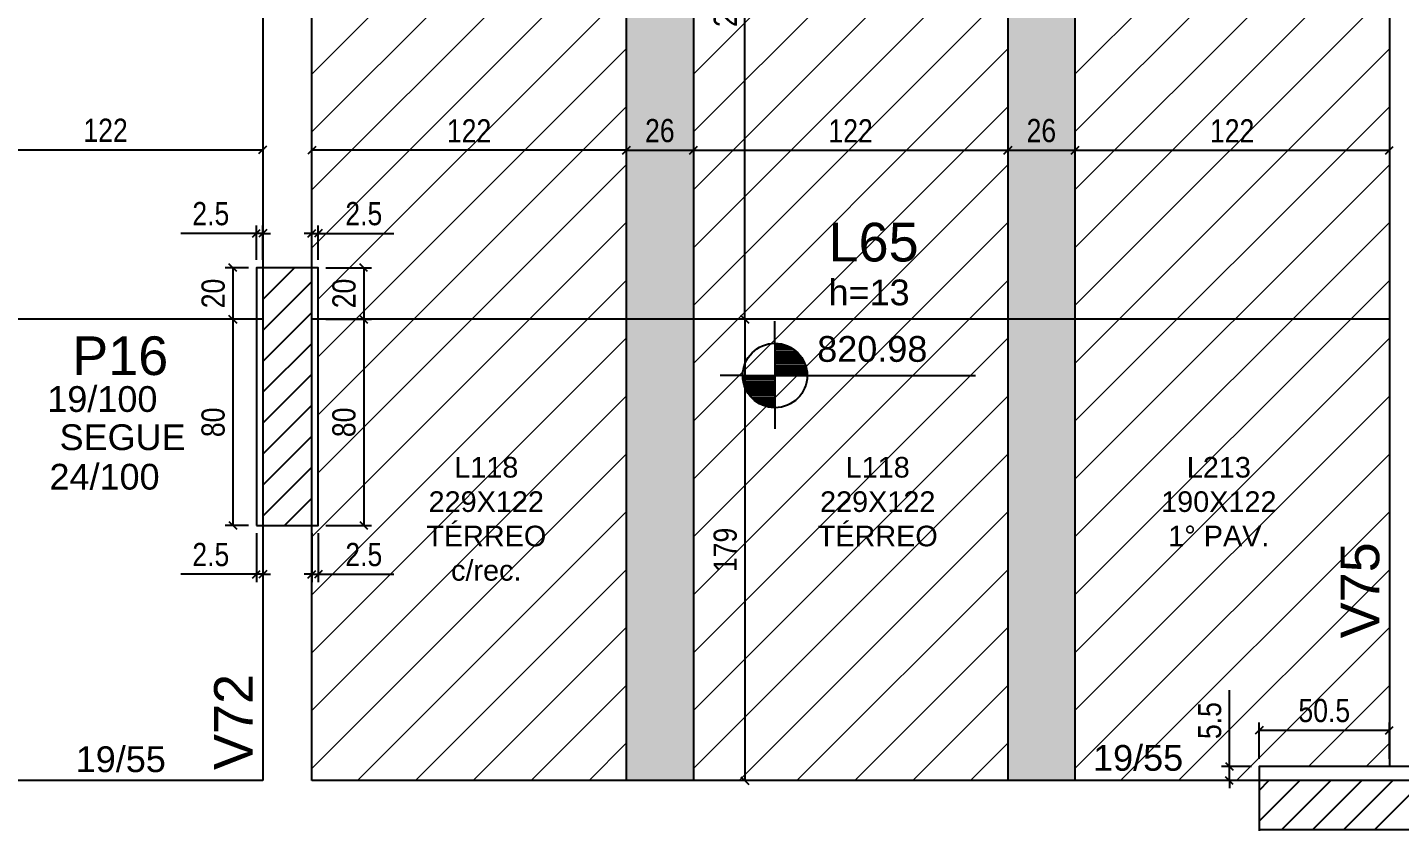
# Model space of a CAD drawing. Header units: millimetres. Extents: x 3753 to 7374, y 1906 to 3298.
# Drawn here: x 6339 to 6871, y 2681 to 2989 of the extents above; entities that cross this region are included whole.
import ezdxf

# ---------------------------------------------------------------- set-up
doc = ezdxf.new("R2010")
doc.units = ezdxf.units.MM
for name, color, linetype in [('3', 3, 'Continuous'), ('4', 4, 'Continuous'), ('7', 7, 'Continuous'), ('AUX00', 7, 'Continuous'), ('Painéis', 200, 'Continuous')]:
    doc.layers.add(name, color=color, linetype=linetype)
doc.layers.add('Hachura', color=251, linetype='Continuous', lineweight=9)
doc.layers.add('REAPROVEITAMENTO', color=251, linetype='Continuous', lineweight=9)
doc.styles.add('COTA TECNICA-50', font='techl___.ttf', dxfattribs={"height": 9})
doc.styles.get("Standard").update_dxf_attribs({"font": 'arial.ttf'})
doc.dimstyles.new('COTA PAINEL-50', dxfattribs={"dimtxt": 9, "dimasz": 3, "dimexe": 3, "dimexo": 3, "dimgap": 3, "dimtad": 1, "dimdec": 1, "dimzin": 12, "dimdsep": 46, "dimtxsty": 'COTA TECNICA-50', "dimblk1": 'OBLIQUE', "dimblk2": 'OBLIQUE', "dimsah": 1, "dimcen": 0.9, "dimclrd": 4, "dimclre": 4, "dimclrt": 240, "dimadec": 1, "dimazin": 3, "dimtfac": 1, "dimtdec": 1, "dimtmove": 0, "dimatfit": 3, "dimfxl": 1, "dimtolj": 1, "dimtzin": 12, "dimarcsym": 0})

# ---------------------------------------------------------------- blocks, each defined once
blk = doc.blocks.new('_Oblique')
at = {"color": 0, "linetype": 'ByBlock', "lineweight": -2}
blk.add_line((-0.5, -0.5), (0.5, 0.5), dxfattribs=at)
blk = doc.blocks.new('*D15')
at = {"layer": 'Defpoints', "color": 0, "transparency": 16777216}
for p in [(6617.14, 3120.17), (6617.14, 3120.17), (6617.14, 2876.17)]:
    blk.add_point(p, dxfattribs=at)
at = {"layer": 'Painéis', "color": 4, "lineweight": -2, "transparency": 16777216}
blk.add_line((6617.14, 2876.17), (6617.14, 3120.17), dxfattribs=at)
at = {"layer": 'Painéis', "color": 4, "lineweight": -2, "transparency": 16777216, "xscale": 3, "yscale": 3, "zscale": 3}
for p, rotation in [((6617.14, 3120.17), 90), ((6617.14, 2876.17), 270)]:
    blk.add_blockref('_Oblique', p, dxfattribs=dict(at, rotation=rotation))
at = {"layer": 'Painéis', "color": 240, "transparency": 16777216, "insert": (6609.58, 2998.17), "char_height": 9, "attachment_point": 5, "rotation": 90, "style": 'COTA TECNICA-50'}
blk.add_mtext('\\A1;244', dxfattribs=at)
blk = doc.blocks.new('*D16')
at = {"layer": 'Defpoints', "color": 0, "transparency": 16777216}
for p in [(6597.16, 2941.72), (6719.16, 2941.72), (6719.16, 2941.72)]:
    blk.add_point(p, dxfattribs=at)
at = {"layer": 'Painéis', "color": 4, "lineweight": -2, "transparency": 16777216}
blk.add_line((6597.16, 2941.72), (6719.16, 2941.72), dxfattribs=at)
at = {"layer": 'Painéis', "color": 4, "lineweight": -2, "transparency": 16777216, "xscale": 3, "yscale": 3, "zscale": 3, "rotation": 180}
blk.add_blockref('_Oblique', (6597.16, 2941.72), dxfattribs=at)
at = {"layer": 'Painéis', "color": 4, "lineweight": -2, "transparency": 16777216, "xscale": 3, "yscale": 3, "zscale": 3}
blk.add_blockref('_Oblique', (6719.16, 2941.72), dxfattribs=at)
at = {"layer": 'Painéis', "color": 240, "transparency": 16777216, "insert": (6658.16, 2949.28), "char_height": 9, "attachment_point": 5, "style": 'COTA TECNICA-50'}
blk.add_mtext('\\A1;122', dxfattribs=at)
blk = doc.blocks.new('*D17')
at = {"layer": 'Defpoints', "color": 0, "transparency": 16777216}
for p in [(6719.16, 2941.72), (6745.16, 2941.72), (6745.16, 2941.72)]:
    blk.add_point(p, dxfattribs=at)
at = {"layer": 'Painéis', "color": 4, "lineweight": -2, "transparency": 16777216}
blk.add_line((6719.16, 2941.72), (6745.16, 2941.72), dxfattribs=at)
at = {"layer": 'Painéis', "color": 4, "lineweight": -2, "transparency": 16777216, "xscale": 3, "yscale": 3, "zscale": 3, "rotation": 180}
blk.add_blockref('_Oblique', (6719.16, 2941.72), dxfattribs=at)
at = {"layer": 'Painéis', "color": 4, "lineweight": -2, "transparency": 16777216, "xscale": 3, "yscale": 3, "zscale": 3}
blk.add_blockref('_Oblique', (6745.16, 2941.72), dxfattribs=at)
at = {"layer": 'Painéis', "color": 240, "transparency": 16777216, "insert": (6732.16, 2949.32), "char_height": 9, "attachment_point": 5, "style": 'COTA TECNICA-50'}
blk.add_mtext('\\A1;26', dxfattribs=at)
blk = doc.blocks.new('*D18')
at = {"layer": 'Defpoints', "color": 0, "transparency": 16777216}
for p in [(6745.16, 2941.72), (6867.16, 2941.72), (6867.16, 2941.72)]:
    blk.add_point(p, dxfattribs=at)
at = {"layer": 'Painéis', "color": 4, "lineweight": -2, "transparency": 16777216}
blk.add_line((6745.16, 2941.72), (6867.16, 2941.72), dxfattribs=at)
at = {"layer": 'Painéis', "color": 4, "lineweight": -2, "transparency": 16777216, "xscale": 3, "yscale": 3, "zscale": 3, "rotation": 180}
blk.add_blockref('_Oblique', (6745.16, 2941.72), dxfattribs=at)
at = {"layer": 'Painéis', "color": 4, "lineweight": -2, "transparency": 16777216, "xscale": 3, "yscale": 3, "zscale": 3}
blk.add_blockref('_Oblique', (6867.16, 2941.72), dxfattribs=at)
at = {"layer": 'Painéis', "color": 240, "transparency": 16777216, "insert": (6806.16, 2949.28), "char_height": 9, "attachment_point": 5, "style": 'COTA TECNICA-50'}
blk.add_mtext('\\A1;122', dxfattribs=at)
blk = doc.blocks.new('*D19')
at = {"layer": 'Defpoints', "color": 0, "transparency": 16777216}
for p in [(6571.16, 2941.72), (6597.16, 2941.72), (6597.16, 2941.72)]:
    blk.add_point(p, dxfattribs=at)
at = {"layer": 'Painéis', "color": 4, "lineweight": -2, "transparency": 16777216}
blk.add_line((6571.16, 2941.72), (6597.16, 2941.72), dxfattribs=at)
at = {"layer": 'Painéis', "color": 4, "lineweight": -2, "transparency": 16777216, "xscale": 3, "yscale": 3, "zscale": 3, "rotation": 180}
blk.add_blockref('_Oblique', (6571.16, 2941.72), dxfattribs=at)
at = {"layer": 'Painéis', "color": 4, "lineweight": -2, "transparency": 16777216, "xscale": 3, "yscale": 3, "zscale": 3}
blk.add_blockref('_Oblique', (6597.16, 2941.72), dxfattribs=at)
at = {"layer": 'Painéis', "color": 240, "transparency": 16777216, "insert": (6584.16, 2949.32), "char_height": 9, "attachment_point": 5, "style": 'COTA TECNICA-50'}
blk.add_mtext('\\A1;26', dxfattribs=at)
blk = doc.blocks.new('*D20')
at = {"layer": 'Defpoints', "color": 0, "transparency": 16777216}
for p in [(6617.14, 2876.17), (6617.14, 2697.17), (6617.14, 2697.17)]:
    blk.add_point(p, dxfattribs=at)
at = {"layer": 'Painéis', "color": 4, "lineweight": -2, "transparency": 16777216}
blk.add_line((6617.14, 2876.17), (6617.14, 2697.17), dxfattribs=at)
at = {"layer": 'Painéis', "color": 4, "lineweight": -2, "transparency": 16777216, "xscale": 3, "yscale": 3, "zscale": 3}
for p, rotation in [((6617.14, 2876.17), 90), ((6617.14, 2697.17), 270)]:
    blk.add_blockref('_Oblique', p, dxfattribs=dict(at, rotation=rotation))
at = {"layer": 'Painéis', "color": 240, "transparency": 16777216, "insert": (6609.55, 2786.67), "char_height": 9, "attachment_point": 5, "rotation": 90, "style": 'COTA TECNICA-50'}
blk.add_mtext('\\A1;179', dxfattribs=at)
blk = doc.blocks.new('*D238')
at = {"layer": 'Defpoints', "color": 0, "transparency": 16777216}
for p in [(6805.08, 2702.67), (6816.66, 2702.67), (6816.66, 2697.17)]:
    blk.add_point(p, dxfattribs=at)
at = {"layer": 'Painéis', "color": 4, "lineweight": -2, "transparency": 16777216}
for p, q in [((6805.08, 2702.67), (6805.08, 2732.23)), ((6813.66, 2702.67), (6802.08, 2702.67)), ((6805.08, 2697.17), (6805.08, 2702.67)), ((6813.66, 2697.17), (6802.08, 2697.17)), ((6805.08, 2697.17), (6805.08, 2694.17))]:
    blk.add_line(p, q, dxfattribs=at)
at = {"layer": 'Painéis', "color": 4, "lineweight": -2, "transparency": 16777216, "xscale": 3, "yscale": 3, "zscale": 3}
for p, rotation in [((6805.08, 2702.67), 270), ((6805.08, 2697.17), 90)]:
    blk.add_blockref('_Oblique', p, dxfattribs=dict(at, rotation=rotation))
at = {"layer": 'Painéis', "color": 240, "transparency": 16777216, "insert": (6797.48, 2720.45), "char_height": 9, "attachment_point": 5, "rotation": 90, "style": 'COTA TECNICA-50'}
blk.add_mtext('\\A1;5.5', dxfattribs=at)
blk = doc.blocks.new('*D239')
at = {"layer": 'Defpoints', "color": 0, "transparency": 16777216}
for p in [(6867.16, 2716.69), (6816.66, 2702.67), (6867.16, 2702.67)]:
    blk.add_point(p, dxfattribs=at)
at = {"layer": 'Painéis', "color": 4, "lineweight": -2, "transparency": 16777216}
for p, q in [((6816.66, 2705.67), (6816.66, 2719.69)), ((6816.66, 2716.69), (6867.16, 2716.69)), ((6867.16, 2705.67), (6867.16, 2719.69))]:
    blk.add_line(p, q, dxfattribs=at)
at = {"layer": 'Painéis', "color": 4, "lineweight": -2, "transparency": 16777216, "xscale": 3, "yscale": 3, "zscale": 3, "rotation": 180}
blk.add_blockref('_Oblique', (6816.66, 2716.69), dxfattribs=at)
at = {"layer": 'Painéis', "color": 4, "lineweight": -2, "transparency": 16777216, "xscale": 3, "yscale": 3, "zscale": 3}
blk.add_blockref('_Oblique', (6867.16, 2716.69), dxfattribs=at)
at = {"layer": 'Painéis', "color": 240, "transparency": 16777216, "insert": (6841.91, 2724.29), "char_height": 9, "attachment_point": 5, "style": 'COTA TECNICA-50'}
blk.add_mtext('\\A1;50.5', dxfattribs=at)
blk = doc.blocks.new('*D240')
at = {"layer": 'Defpoints', "color": 0, "transparency": 16777216}
for p in [(6449.16, 2941.72), (6449.16, 2941.72), (6571.16, 2941.72)]:
    blk.add_point(p, dxfattribs=at)
at = {"layer": 'Painéis', "color": 4, "lineweight": -2, "transparency": 16777216}
blk.add_line((6571.16, 2941.72), (6449.16, 2941.72), dxfattribs=at)
at = {"layer": 'Painéis', "color": 4, "lineweight": -2, "transparency": 16777216, "xscale": 3, "yscale": 3, "zscale": 3, "rotation": 180}
blk.add_blockref('_Oblique', (6449.16, 2941.72), dxfattribs=at)
at = {"layer": 'Painéis', "color": 4, "lineweight": -2, "transparency": 16777216, "xscale": 3, "yscale": 3, "zscale": 3}
blk.add_blockref('_Oblique', (6571.16, 2941.72), dxfattribs=at)
at = {"layer": 'Painéis', "color": 240, "transparency": 16777216, "insert": (6510.16, 2949.28), "char_height": 9, "attachment_point": 5, "style": 'COTA TECNICA-50'}
blk.add_mtext('\\A1;122', dxfattribs=at)
blk = doc.blocks.new('*D241')
at = {"layer": 'Defpoints', "color": 0, "transparency": 16777216}
for p in [(6451.66, 2909.49), (6449.16, 2896.17), (6451.66, 2896.17)]:
    blk.add_point(p, dxfattribs=at)
at = {"layer": 'Painéis', "color": 4, "lineweight": -2, "transparency": 16777216}
for p, q in [((6449.16, 2899.17), (6449.16, 2912.49)), ((6451.66, 2899.17), (6451.66, 2912.49)), ((6449.16, 2909.49), (6446.16, 2909.49)), ((6449.16, 2909.49), (6451.66, 2909.49)), ((6451.66, 2909.49), (6481.01, 2909.49))]:
    blk.add_line(p, q, dxfattribs=at)
at = {"layer": 'Painéis', "color": 4, "lineweight": -2, "transparency": 16777216, "xscale": 3, "yscale": 3, "zscale": 3}
blk.add_blockref('_Oblique', (6449.16, 2909.49), dxfattribs=at)
at = {"layer": 'Painéis', "color": 4, "lineweight": -2, "transparency": 16777216, "xscale": 3, "yscale": 3, "zscale": 3, "rotation": 180}
blk.add_blockref('_Oblique', (6451.66, 2909.49), dxfattribs=at)
at = {"layer": 'Painéis', "color": 240, "transparency": 16777216, "insert": (6469.33, 2917.09), "char_height": 9, "attachment_point": 5, "style": 'COTA TECNICA-50'}
blk.add_mtext('\\A1;2.5', dxfattribs=at)
blk = doc.blocks.new('*D242')
at = {"layer": 'Defpoints', "color": 0, "transparency": 16777216}
for p in [(6451.66, 2896.17), (6451.66, 2876.17), (6469.28, 2876.17)]:
    blk.add_point(p, dxfattribs=at)
at = {"layer": 'Painéis', "color": 4, "lineweight": -2, "transparency": 16777216}
for p, q in [((6454.66, 2896.17), (6472.28, 2896.17)), ((6469.28, 2896.17), (6469.28, 2876.17)), ((6454.66, 2876.17), (6472.28, 2876.17))]:
    blk.add_line(p, q, dxfattribs=at)
at = {"layer": 'Painéis', "color": 4, "lineweight": -2, "transparency": 16777216, "xscale": 3, "yscale": 3, "zscale": 3}
for p, rotation in [((6469.28, 2896.17), 90), ((6469.28, 2876.17), 270)]:
    blk.add_blockref('_Oblique', p, dxfattribs=dict(at, rotation=rotation))
at = {"layer": 'Painéis', "color": 240, "transparency": 16777216, "insert": (6461.69, 2886.17), "char_height": 9, "attachment_point": 5, "rotation": 90, "style": 'COTA TECNICA-50'}
blk.add_mtext('\\A1;20', dxfattribs=at)
blk = doc.blocks.new('*D243')
at = {"layer": 'Defpoints', "color": 0, "transparency": 16777216}
for p in [(6451.66, 2876.17), (6451.66, 2796.17), (6469.28, 2796.17)]:
    blk.add_point(p, dxfattribs=at)
at = {"layer": 'Painéis', "color": 4, "lineweight": -2, "transparency": 16777216}
for p, q in [((6454.66, 2876.17), (6472.28, 2876.17)), ((6469.28, 2876.17), (6469.28, 2796.17)), ((6454.66, 2796.17), (6472.28, 2796.17))]:
    blk.add_line(p, q, dxfattribs=at)
at = {"layer": 'Painéis', "color": 4, "lineweight": -2, "transparency": 16777216, "xscale": 3, "yscale": 3, "zscale": 3}
for p, rotation in [((6469.28, 2876.17), 90), ((6469.28, 2796.17), 270)]:
    blk.add_blockref('_Oblique', p, dxfattribs=dict(at, rotation=rotation))
at = {"layer": 'Painéis', "color": 240, "transparency": 16777216, "insert": (6461.67, 2836.17), "char_height": 9, "attachment_point": 5, "rotation": 90, "style": 'COTA TECNICA-50'}
blk.add_mtext('\\A1;80', dxfattribs=at)
blk = doc.blocks.new('*D244')
at = {"layer": 'Defpoints', "color": 0, "transparency": 16777216}
for p in [(6449.16, 2796.17), (6451.66, 2796.17), (6451.66, 2777.22)]:
    blk.add_point(p, dxfattribs=at)
at = {"layer": 'Painéis', "color": 4, "lineweight": -2, "transparency": 16777216}
for p, q in [((6449.16, 2793.17), (6449.16, 2774.22)), ((6451.66, 2793.17), (6451.66, 2774.22)), ((6449.16, 2777.22), (6446.16, 2777.22)), ((6449.16, 2777.22), (6451.66, 2777.22)), ((6451.66, 2777.22), (6481.01, 2777.22))]:
    blk.add_line(p, q, dxfattribs=at)
at = {"layer": 'Painéis', "color": 4, "lineweight": -2, "transparency": 16777216, "xscale": 3, "yscale": 3, "zscale": 3}
blk.add_blockref('_Oblique', (6449.16, 2777.22), dxfattribs=at)
at = {"layer": 'Painéis', "color": 4, "lineweight": -2, "transparency": 16777216, "xscale": 3, "yscale": 3, "zscale": 3, "rotation": 180}
blk.add_blockref('_Oblique', (6451.66, 2777.22), dxfattribs=at)
at = {"layer": 'Painéis', "color": 240, "transparency": 16777216, "insert": (6469.33, 2784.82), "char_height": 9, "attachment_point": 5, "style": 'COTA TECNICA-50'}
blk.add_mtext('\\A1;2.5', dxfattribs=at)
blk = doc.blocks.new('*D159')
at = {"layer": 'Defpoints', "color": 0, "transparency": 16777216}
for p in [(6308.16, 2941.95), (6430.16, 2941.95), (6430.16, 2941.95)]:
    blk.add_point(p, dxfattribs=at)
at = {"layer": 'Painéis', "color": 4, "lineweight": -2, "transparency": 16777216}
blk.add_line((6308.16, 2941.95), (6430.16, 2941.95), dxfattribs=at)
at = {"layer": 'Painéis', "color": 4, "lineweight": -2, "transparency": 16777216, "xscale": 3, "yscale": 3, "zscale": 3, "rotation": 180}
blk.add_blockref('_Oblique', (6308.16, 2941.95), dxfattribs=at)
at = {"layer": 'Painéis', "color": 4, "lineweight": -2, "transparency": 16777216, "xscale": 3, "yscale": 3, "zscale": 3}
blk.add_blockref('_Oblique', (6430.16, 2941.95), dxfattribs=at)
at = {"layer": 'Painéis', "color": 240, "transparency": 16777216, "insert": (6369.16, 2949.5), "char_height": 9, "attachment_point": 5, "style": 'COTA TECNICA-50'}
blk.add_mtext('\\A1;122', dxfattribs=at)
blk = doc.blocks.new('*D323')
at = {"layer": 'Defpoints', "color": 0, "transparency": 16777216}
for p in [(6427.66, 2909.49), (6427.66, 2896.17), (6430.16, 2896.17)]:
    blk.add_point(p, dxfattribs=at)
at = {"layer": 'Painéis', "color": 4, "lineweight": -2, "transparency": 16777216}
for p, q in [((6427.66, 2899.17), (6427.66, 2912.49)), ((6430.16, 2899.17), (6430.16, 2912.49)), ((6427.66, 2909.49), (6398.3, 2909.49)), ((6430.16, 2909.49), (6427.66, 2909.49)), ((6430.16, 2909.49), (6433.16, 2909.49))]:
    blk.add_line(p, q, dxfattribs=at)
at = {"layer": 'Painéis', "color": 4, "lineweight": -2, "transparency": 16777216, "xscale": 3, "yscale": 3, "zscale": 3}
blk.add_blockref('_Oblique', (6427.66, 2909.49), dxfattribs=at)
at = {"layer": 'Painéis', "color": 4, "lineweight": -2, "transparency": 16777216, "xscale": 3, "yscale": 3, "zscale": 3, "rotation": 180}
blk.add_blockref('_Oblique', (6430.16, 2909.49), dxfattribs=at)
at = {"layer": 'Painéis', "color": 240, "transparency": 16777216, "insert": (6409.98, 2917.09), "char_height": 9, "attachment_point": 5, "style": 'COTA TECNICA-50'}
blk.add_mtext('\\A1;2.5', dxfattribs=at)
blk = doc.blocks.new('*D324')
at = {"layer": 'Defpoints', "color": 0, "transparency": 16777216}
for p in [(6427.66, 2896.17), (6418.52, 2876.17), (6427.66, 2876.17)]:
    blk.add_point(p, dxfattribs=at)
at = {"layer": 'Painéis', "color": 4, "lineweight": -2, "transparency": 16777216}
for p, q in [((6424.66, 2896.17), (6415.52, 2896.17)), ((6418.52, 2896.17), (6418.52, 2876.17)), ((6424.66, 2876.17), (6415.52, 2876.17))]:
    blk.add_line(p, q, dxfattribs=at)
at = {"layer": 'Painéis', "color": 4, "lineweight": -2, "transparency": 16777216, "xscale": 3, "yscale": 3, "zscale": 3}
for p, rotation in [((6418.52, 2896.17), 90), ((6418.52, 2876.17), 270)]:
    blk.add_blockref('_Oblique', p, dxfattribs=dict(at, rotation=rotation))
at = {"layer": 'Painéis', "color": 240, "transparency": 16777216, "insert": (6410.93, 2886.17), "char_height": 9, "attachment_point": 5, "rotation": 90, "style": 'COTA TECNICA-50'}
blk.add_mtext('\\A1;20', dxfattribs=at)
blk = doc.blocks.new('*D325')
at = {"layer": 'Defpoints', "color": 0, "transparency": 16777216}
for p in [(6427.66, 2876.17), (6418.52, 2796.17), (6427.66, 2796.17)]:
    blk.add_point(p, dxfattribs=at)
at = {"layer": 'Painéis', "color": 4, "lineweight": -2, "transparency": 16777216}
for p, q in [((6424.66, 2876.17), (6415.52, 2876.17)), ((6418.52, 2876.17), (6418.52, 2796.17)), ((6424.66, 2796.17), (6415.52, 2796.17))]:
    blk.add_line(p, q, dxfattribs=at)
at = {"layer": 'Painéis', "color": 4, "lineweight": -2, "transparency": 16777216, "xscale": 3, "yscale": 3, "zscale": 3}
for p, rotation in [((6418.52, 2876.17), 90), ((6418.52, 2796.17), 270)]:
    blk.add_blockref('_Oblique', p, dxfattribs=dict(at, rotation=rotation))
at = {"layer": 'Painéis', "color": 240, "transparency": 16777216, "insert": (6410.91, 2836.17), "char_height": 9, "attachment_point": 5, "rotation": 90, "style": 'COTA TECNICA-50'}
blk.add_mtext('\\A1;80', dxfattribs=at)
blk = doc.blocks.new('*D326')
at = {"layer": 'Defpoints', "color": 0, "transparency": 16777216}
for p in [(6427.66, 2796.17), (6430.16, 2796.17), (6427.66, 2777.22)]:
    blk.add_point(p, dxfattribs=at)
at = {"layer": 'Painéis', "color": 4, "lineweight": -2, "transparency": 16777216}
for p, q in [((6427.66, 2793.17), (6427.66, 2774.22)), ((6430.16, 2793.17), (6430.16, 2774.22)), ((6427.66, 2777.22), (6398.3, 2777.22)), ((6430.16, 2777.22), (6427.66, 2777.22)), ((6430.16, 2777.22), (6433.16, 2777.22))]:
    blk.add_line(p, q, dxfattribs=at)
at = {"layer": 'Painéis', "color": 4, "lineweight": -2, "transparency": 16777216, "xscale": 3, "yscale": 3, "zscale": 3}
blk.add_blockref('_Oblique', (6427.66, 2777.22), dxfattribs=at)
at = {"layer": 'Painéis', "color": 4, "lineweight": -2, "transparency": 16777216, "xscale": 3, "yscale": 3, "zscale": 3, "rotation": 180}
blk.add_blockref('_Oblique', (6430.16, 2777.22), dxfattribs=at)
at = {"layer": 'Painéis', "color": 240, "transparency": 16777216, "insert": (6409.98, 2784.82), "char_height": 9, "attachment_point": 5, "style": 'COTA TECNICA-50'}
blk.add_mtext('\\A1;2.5', dxfattribs=at)

msp = doc.modelspace()

# ---------------------------------------------------------------- hatches: boundary and pattern name
at = {"layer": 'Hachura', "linetype": 'ByBlock'}
h = msp.add_hatch(color=256, dxfattribs=at)
h.dxf.hatch_style = 1
h.paths.add_polyline_path([(6571.16, 2697.17), (6597.16, 2697.17), (6597.16, 3120.17), (6571.16, 3120.17)])
h = msp.add_hatch(color=256, dxfattribs=at)
h.dxf.hatch_style = 1
h.paths.add_polyline_path([(6719.16, 2697.17), (6745.16, 2697.17), (6745.16, 3120.17), (6719.16, 3120.17)])
at = {"layer": 'REAPROVEITAMENTO', "linetype": 'ByBlock'}
h = msp.add_hatch(dxfattribs=at)
h.set_pattern_fill('ANSI31', color=256, scale=5, style=2)
h.set_pattern_definition([(45, (174.648, 895.047), (-11.22532, 11.22532), [])])
h.paths.add_polyline_path([(6449.16, 2896.17), (6451.66, 2896.17), (6451.66, 2796.17), (6449.16, 2796.17), (6449.16, 2697.17), (6571.16, 2697.17), (6571.16, 3120.17), (6449.16, 3120.17)])
h = msp.add_hatch(dxfattribs=at)
h.set_pattern_fill('ANSI31', color=256, scale=5, style=2)
h.set_pattern_definition([(45, (322.648, 895.047), (-11.22532, 11.22532), [])])
h.paths.add_polyline_path([(6597.16, 2697.17), (6719.16, 2697.17), (6719.16, 3120.17), (6597.16, 3120.17)])
h = msp.add_hatch(dxfattribs=at)
h.set_pattern_fill('ANSI31', color=256, scale=5, style=2)
h.set_pattern_definition([(45, (470.648, 895.047), (-11.22532, 11.22532), [])])
h.paths.add_polyline_path([(6745.16, 2697.17), (6816.66, 2697.17), (6816.66, 2702.67), (6867.16, 2702.67), (6867.16, 3120.17), (6745.16, 3120.17)])

# ---------------------------------------------------------------- linework, layer by layer
at = {"layer": '3', "linetype": 'Continuous'}
for p, q in [((6430.16, 2883.88), (6442.44, 2896.17)), ((6430.16, 2895.9), (6430.42, 2896.17)), ((6430.16, 2871.86), (6449.16, 2890.86)), ((6430.16, 2859.84), (6449.16, 2878.84)), ((6628.82, 2866.83), (6628.82, 2875.41)), ((6430.16, 2847.82), (6449.16, 2866.82)), ((6628.82, 2866.83), (6628.82, 2841.83)), ((6628.82, 2866.22), (6632.67, 2866.22)), ((6628.82, 2865.43), (6634.57, 2865.43)), ((6628.82, 2864.63), (6635.89, 2864.63)), ((6628.82, 2863.84), (6636.93, 2863.84)), ((6628.82, 2863.05), (6637.77, 2863.05)), ((6628.82, 2862.26), (6638.48, 2862.26)), ((6628.82, 2861.46), (6639.08, 2861.46)), ((6628.82, 2860.67), (6639.59, 2860.67)), ((6628.82, 2859.88), (6640.02, 2859.88)), ((6628.82, 2859.08), (6640.38, 2859.08)), ((6628.82, 2858.29), (6640.67, 2858.29)), ((6430.16, 2835.8), (6449.16, 2854.8)), ((6616.32, 2854.33), (6607.61, 2854.33)), ((6616.32, 2854.33), (6641.32, 2854.33)), ((6628.82, 2853.53), (6616.32, 2853.53)), ((6628.82, 2857.5), (6640.91, 2857.5)), ((6628.82, 2856.71), (6641.09, 2856.71)), ((6628.82, 2855.91), (6641.22, 2855.91)), ((6628.82, 2855.12), (6641.32, 2855.12)), ((6641.32, 2854.33), (6706.62, 2854.33)), ((6628.82, 2852.74), (6616.42, 2852.74)), ((6628.82, 2851.95), (6616.55, 2851.95)), ((6628.82, 2851.16), (6616.73, 2851.16)), ((6628.82, 2850.36), (6616.96, 2850.36)), ((6628.82, 2849.57), (6617.26, 2849.57)), ((6628.82, 2848.78), (6617.62, 2848.78)), ((6628.82, 2847.98), (6618.05, 2847.98)), ((6430.16, 2823.78), (6449.16, 2842.78)), ((6628.82, 2847.19), (6618.55, 2847.19)), ((6628.82, 2846.4), (6619.15, 2846.4)), ((6628.82, 2845.61), (6619.86, 2845.61)), ((6628.82, 2844.81), (6620.71, 2844.81)), ((6628.82, 2844.02), (6621.75, 2844.02)), ((6628.82, 2843.23), (6623.07, 2843.23)), ((6628.82, 2842.43), (6624.97, 2842.43)), ((6628.82, 2841.83), (6628.82, 2833.61)), ((6430.16, 2811.76), (6449.16, 2830.76)), ((6430.16, 2799.74), (6449.16, 2818.74)), ((6438.6, 2796.17), (6449.16, 2806.72)), ((6816.66, 2681.36), (6832.46, 2697.17)), ((6816.66, 2693.38), (6820.44, 2697.17)), ((6825.48, 2678.17), (6844.48, 2697.17)), ((6837.5, 2678.17), (6856.5, 2697.17)), ((6849.52, 2678.17), (6868.52, 2697.17)), ((6861.54, 2678.17), (6880.54, 2697.17))]:
    msp.add_line(p, q, dxfattribs=at)
for points in [[(6430.16, 3120.17), (6430.16, 2896.17)], [(6449.16, 2896.17), (6449.16, 3120.17)], [(6867.16, 3120.17), (6867.16, 2702.67)], [(6430.16, 2796.17), (6430.16, 2697.17)], [(6430.16, 2796.17), (6430.16, 2697.17)], [(6449.16, 2697.17), (6449.16, 2796.17)], [(6449.16, 2697.17), (6449.16, 2796.17)], [(6430.16, 2697.17), (6012.16, 2697.17)], [(6816.66, 2697.17), (6449.16, 2697.17)]]:
    msp.add_lwpolyline(points, dxfattribs=at)
msp.add_circle((6628.82, 2854.33), 12.5, dxfattribs=at)
at = {"layer": '7', "linetype": 'Continuous'}
for points in [[(6427.66, 2796.17), (6451.66, 2796.17), (6451.66, 2896.17), (6427.66, 2896.17), (6427.66, 2796.17)], [(6430.16, 2796.17), (6449.16, 2796.17), (6449.16, 2896.17), (6430.16, 2896.17), (6430.16, 2796.17)], [(6816.66, 2672.67), (6936.66, 2672.67), (6936.66, 2702.67), (6816.66, 2702.67), (6816.66, 2672.67)], [(6816.66, 2678.17), (6936.66, 2678.17), (6936.66, 2697.17), (6816.66, 2697.17), (6816.66, 2678.17)]]:
    msp.add_lwpolyline(points, dxfattribs=at)
at = {"layer": 'Painéis'}
for p, q in [((6571.16, 3120.17), (6571.16, 2697.17)), ((6597.16, 3120.17), (6597.16, 2697.17)), ((6719.16, 3120.17), (6719.16, 2697.17)), ((6745.16, 3120.17), (6745.16, 2697.17)), ((6430.16, 2876.17), (6035.16, 2876.17)), ((6867.16, 2876.17), (6449.16, 2876.17))]:
    msp.add_line(p, q, dxfattribs=at)

# ---------------------------------------------------------------- texts
at = {"layer": '3', "linetype": 'Continuous'}
for s, p in [('h=13', (6649.6, 2881.59)), ('820.98', (6645.22, 2859.65)), ('19/100', (6346.55, 2840.22)), ('SEGUE', (6351.31, 2825.4)), ('24/100', (6347.4, 2810.07)), ('19/55', (6357.58, 2700.46)), ('19/55', (6752.21, 2700.99))]:
    msp.add_text(s, height=10, dxfattribs=at).set_placement(p)
at = {"layer": '4', "linetype": 'Continuous'}
for s, p in [('L65', (6649.6, 2898.59)), ('P16', (6356.2, 2854.52))]:
    msp.add_text(s, height=15, dxfattribs=at).set_placement(p)
for s, p in [('V75', (6863.24, 2752.35)), ('V72', (6426.25, 2701.27))]:
    msp.add_text(s, height=15, rotation=90, dxfattribs=at).set_placement(p)
at = {"layer": 'AUX00', "char_height": 8, "attachment_point": 1}
for s, insert in [('\\pxqc;L118 ^J229X122^JTÉRREO^Jc/rec.', (6449.37, 2822.74)), ('\\pxqc;L118 ^J229X122^JTÉRREO', (6601.22, 2822.74)), ('\\pxqc;L213 ^J190X122^J1° PAV.', (6733.54, 2822.74))]:
    msp.add_mtext_dynamic_manual_height_columns(s, width=134.932, gutter_width=12.5, heights=[51.58], dxfattribs=dict(at, insert=insert))

# ---------------------------------------------------------------- dimensions: what is measured, and where the dimension line sits
at = {"layer": 'Painéis'}
for base, p1, p2, picture, middle in [((6617.14, 3120.17), (6617.14, 2876.17), (6617.14, 3120.17), '*D15', (6609.58, 2998.17)), ((6418.52, 2876.17), (6427.66, 2896.17), (6427.66, 2876.17), '*D324', (6410.93, 2886.17)), ((6469.28, 2876.17), (6451.66, 2896.17), (6451.66, 2876.17), '*D242', (6461.69, 2886.17)), ((6418.52, 2796.17), (6427.66, 2876.17), (6427.66, 2796.17), '*D325', (6410.91, 2836.17)), ((6469.28, 2796.17), (6451.66, 2876.17), (6451.66, 2796.17), '*D243', (6461.67, 2836.17)), ((6617.14, 2697.17), (6617.14, 2876.17), (6617.14, 2697.17), '*D20', (6609.55, 2786.67)), ((6805.08, 2702.67), (6816.66, 2697.17), (6816.66, 2702.67), '*D238', (6797.48, 2720.45))]:
    dim = msp.add_linear_dim(base=base, p1=p1, p2=p2, angle=90, dimstyle='COTA PAINEL-50', dxfattribs=at)
    dim.commit()
    dim.dimension.update_dxf_attribs({"geometry": picture, "text_midpoint": middle})
for base, p1, p2, picture, middle in [((6430.16, 2941.95), (6308.16, 2941.95), (6430.16, 2941.95), '*D159', (6369.16, 2949.5)), ((6597.16, 2941.72), (6571.16, 2941.72), (6597.16, 2941.72), '*D19', (6584.16, 2949.32)), ((6719.16, 2941.72), (6597.16, 2941.72), (6719.16, 2941.72), '*D16', (6658.16, 2949.28)), ((6745.16, 2941.72), (6719.16, 2941.72), (6745.16, 2941.72), '*D17', (6732.16, 2949.32)), ((6867.16, 2941.72), (6745.16, 2941.72), (6867.16, 2941.72), '*D18', (6806.16, 2949.28))]:
    dim = msp.add_linear_dim(base=base, p1=p1, p2=p2, dimstyle='COTA PAINEL-50', override={"dimtmove": 1}, dxfattribs=at)
    dim.commit()
    dim.dimension.update_dxf_attribs({"geometry": picture, "text_midpoint": middle})
for base, p1, p2, picture, middle in [((6449.16, 2941.72), (6571.16, 2941.72), (6449.16, 2941.72), '*D240', (6510.16, 2949.28)), ((6427.66, 2909.49), (6430.16, 2896.17), (6427.66, 2896.17), '*D323', (6409.98, 2917.09)), ((6451.66, 2909.49), (6449.16, 2896.17), (6451.66, 2896.17), '*D241', (6469.33, 2917.09)), ((6427.66, 2777.22), (6430.16, 2796.17), (6427.66, 2796.17), '*D326', (6409.98, 2784.82)), ((6451.66, 2777.22), (6449.16, 2796.17), (6451.66, 2796.17), '*D244', (6469.33, 2784.82)), ((6867.16, 2716.69), (6816.66, 2702.67), (6867.16, 2702.67), '*D239', (6841.91, 2724.29))]:
    dim = msp.add_linear_dim(base=base, p1=p1, p2=p2, dimstyle='COTA PAINEL-50', dxfattribs=at)
    dim.commit()
    dim.dimension.update_dxf_attribs({"geometry": picture, "text_midpoint": middle})

doc.saveas('drawing.dxf')
